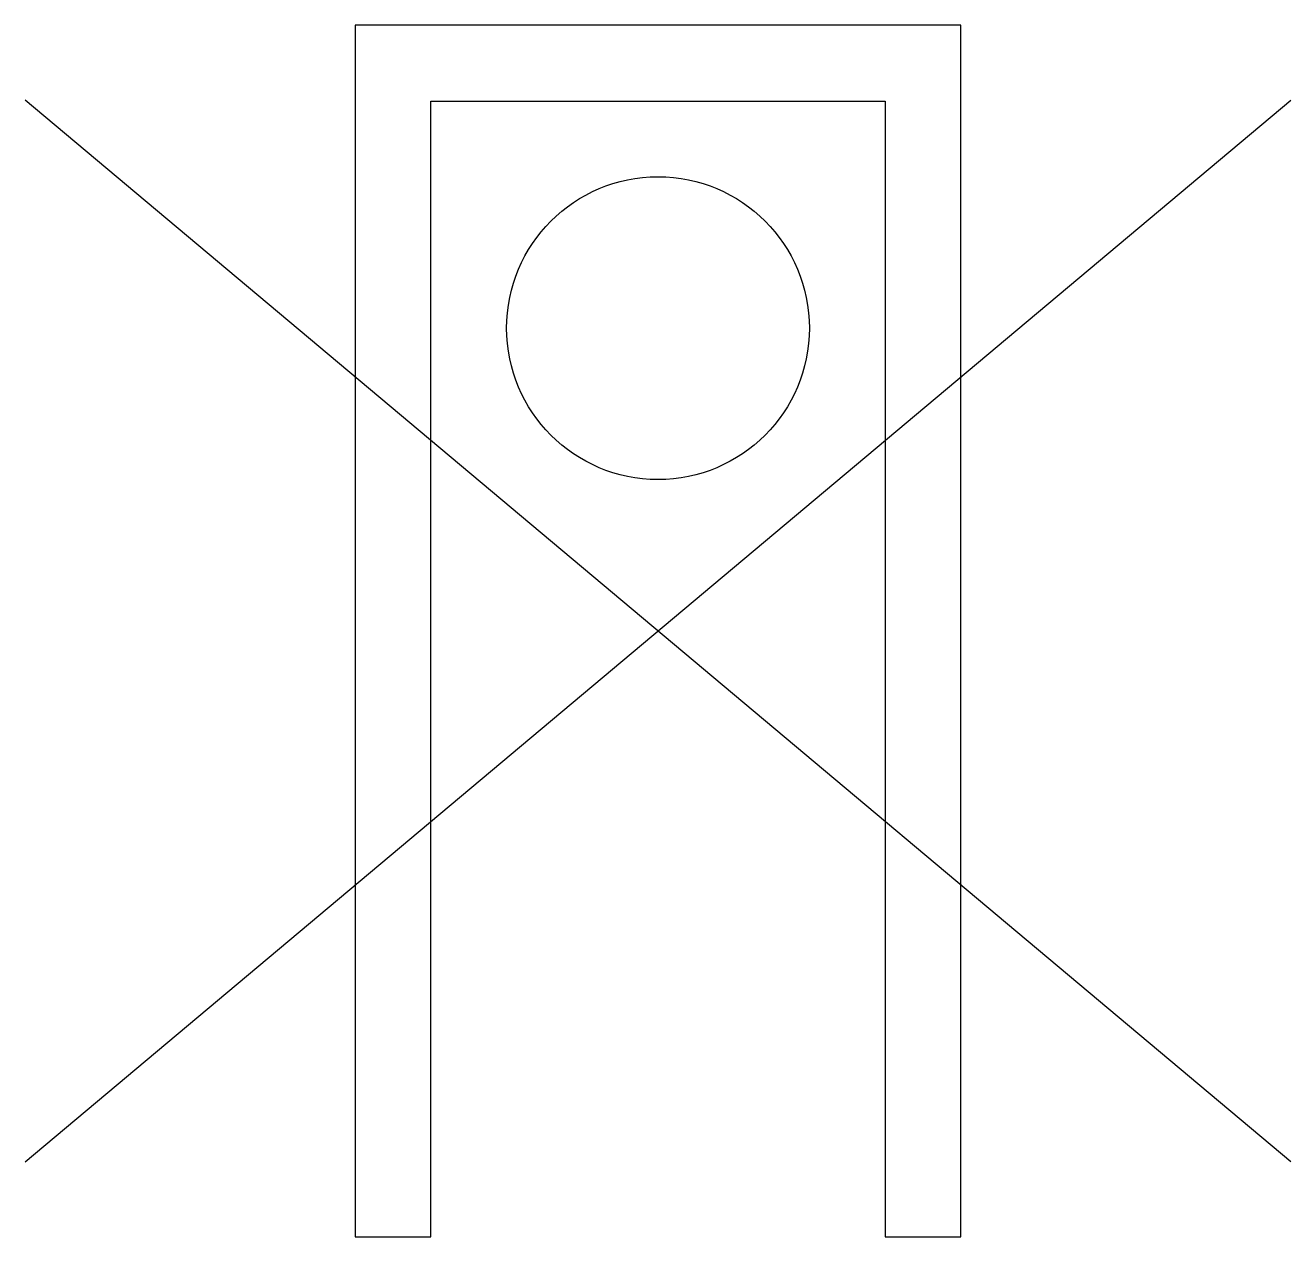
# Model space of a CAD drawing. Extents: x -2.09 to 2.09, y -2 to 2.
import ezdxf

# ---------------------------------------------------------------- set-up
doc = ezdxf.new("R2010")
doc.units = 0

msp = doc.modelspace()

# ---------------------------------------------------------------- linework, layer by layer
for p, q in [((-2.0894, -1.7532), (2.0894, 1.7532)), ((2.0894, -1.7532), (-2.0894, 1.7532))]:
    msp.add_line(p, q)
msp.add_lwpolyline([(-0.75, -2), (-0.75, 1.75), (0.75, 1.75), (0.75, -2), (1, -2), (1, 2), (-1, 2), (-1, -2)], close=True)
msp.add_circle((0, 1), 0.5)

doc.saveas('drawing.dxf')
